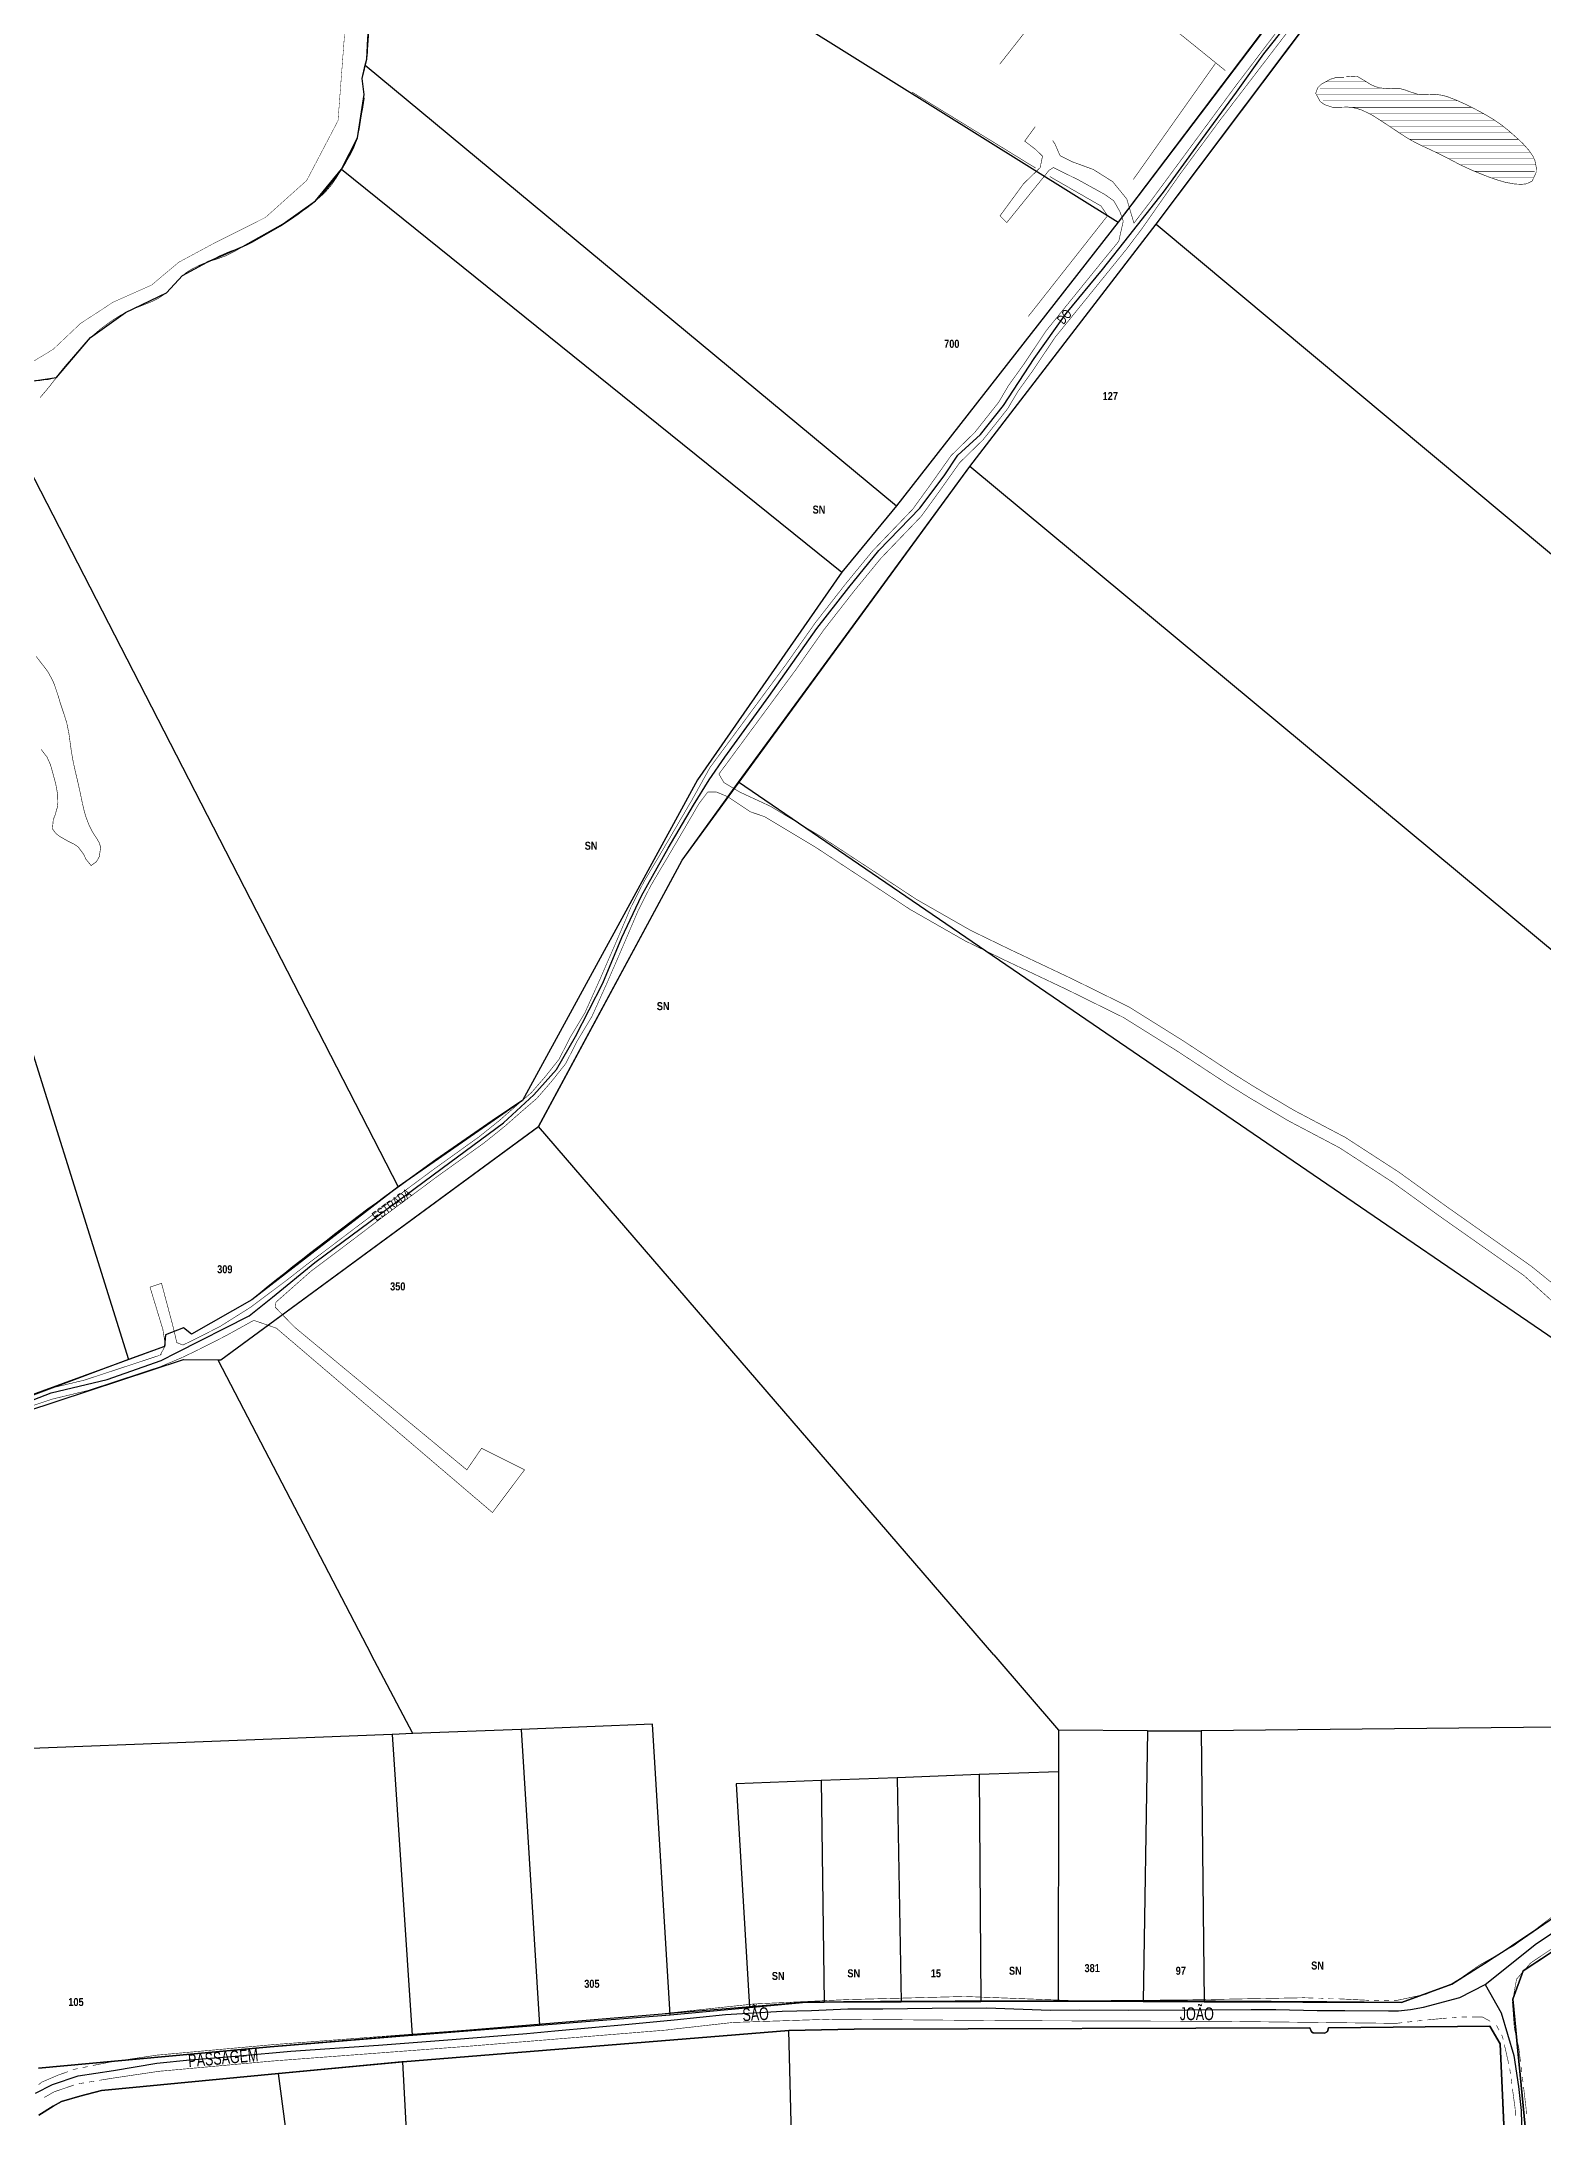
# Model space of a CAD drawing. Extents: x 204834 to 208707, y 4853033 to 4855981.
# Drawn here: x 207156 to 207626, y 4854727 to 4855375 of the extents above; entities that cross this region are included whole.
import ezdxf
from ezdxf.enums import TextEntityAlignment as Align

# ---------------------------------------------------------------- set-up
doc = ezdxf.new("R2010")
doc.units = 0
doc.header["$LTSCALE"] = 1.5
doc.header["$MEASUREMENT"] = 0
doc.linetypes.add('PHANTOMX2', pattern=[5, 2.5, -0.5, 0.5, -0.5, 0.5, -0.5])
doc.linetypes.add('TRACO_15', pattern=[3, 2, -1])
for name, color, linetype in [('CD-MALHA-LOTES', 40, 'CONTINUOUS'), ('HD-CURSO-PERENE', 170, 'CONTINUOUS'), ('HD-HACH-HIDROG', 160, 'CONTINUOUS'), ('HD-LAGOS-PERENE', 170, 'CONTINUOUS'), ('HD-VALAS-DRENOS', 170, 'CONTINUOUS'), ('LM-LIM-SETOR-FISCAL', 7, 'CONTINUOUS'), ('RU-QUADRAS', 6, 'CONTINUOUS'), ('SV-EIXO-ROD-ESTR', 7, 'CONTINUOUS'), ('SV-EIXO-RUA-N-PAV', 6, 'CONTINUOUS'), ('SV-EST-M-N-PAV', 1, 'PHANTOMX2'), ('SV-RUA-NAO-PAV-S-GUIA-C-GUIA', 7, 'PHANTOMX2'), ('SV-RUA-PAVIM-S-GUIA-C-GUIA', 7, 'CONTINUOUS'), ('SV-TXT-EST-M-N-PAV', 7, 'CONTINUOUS'), ('SV-TXT-RUA-N-PAV-S-GUIA-C-GUIA', 7, 'CONTINUOUS'), ('Th_NmrPort', 7, 'CONTINUOUS')]:
    doc.layers.add(name, color=color, linetype=linetype)
doc.styles.add('ARIAL', font='ARIAL.TTF')
doc.styles.get("Standard").update_dxf_attribs({"font": 'swisscbo.ttf'})
doc.linetypes.add('Limite', pattern='A,20,-3,[130,ltypeshp.shx,S=6.35,R=0,X=0,Y=0],-3,20', length=46)

# ---------------------------------------------------------------- blocks, each defined once
blk = doc.blocks.new('*X17')
at = {"layer": 'HD-HACH-HIDROG', "const_width": 0.13}
for points in [[(207555.772183, 4855360.71978), (207575.490642, 4855360.719977)], [(207557.495029, 4855362.71983), (207570.185596, 4855362.719957)], [(207554.754807, 4855358.719736), (207586.626779, 4855358.720055)], [(207556.628695, 4855356.719722), (207598.797377, 4855356.720144)], [(207564.646674, 4855354.719769), (207603.116924, 4855354.720154)], [(207586.966854, 4855358.720059), (207592.158833, 4855358.72011)], [(207571.054525, 4855352.7198), (207606.894393, 4855352.720159)], [(207574.4451, 4855350.719801), (207610.152426, 4855350.720158)], [(207577.566091, 4855348.7198), (207613.066908, 4855348.720155)], [(207580.637407, 4855346.719797), (207615.455223, 4855346.720145)], [(207583.779956, 4855344.719796), (207617.646518, 4855344.720134)], [(207587.675569, 4855342.719802), (207619.621202, 4855342.720121)], [(207591.800874, 4855340.71981), (207621.37775, 4855340.720106)], [(207595.862612, 4855338.719817), (207622.297763, 4855338.720082)], [(207599.725076, 4855336.719823), (207623.217775, 4855336.720058)], [(207604.181185, 4855334.719835), (207622.828287, 4855334.720021)], [(207609.275373, 4855332.719853), (207622.318591, 4855332.719983)]]:
    blk.add_lwpolyline(points, dxfattribs=at)

msp = doc.modelspace()

# ---------------------------------------------------------------- linework, layer by layer
at = {"layer": 'CD-MALHA-LOTES', "linetype": 'Continuous'}
for p, q in [((207504.54, 4855318.18), (207769.43, 4855670.75)), ((207601.45, 4855462.68), (207492.61, 4855318.8)), ((207288.1, 4855446.59), (207492.61, 4855318.8)), ((207257.2, 4855367.91), (207423.34, 4855230.19)), ((207249.87, 4855335.43), (207406.2, 4855209.51)), ((207492.61, 4855318.8), (207423.34, 4855230.19)), ((207446.27, 4855242.52), (207504.54, 4855318.18)), ((207504.54, 4855318.18), (207847.9, 4855031.54)), ((207138.41, 4855268.5), (207267.59, 4855017.35)), ((207373.95, 4855143.87), (207446.27, 4855242.52)), ((207814.57, 4854936.47), (207446.27, 4855242.52)), ((207099.32, 4855231.17), (207183.27, 4854963.43)), ((207423.34, 4855230.19), (207406.2, 4855209.51)), ((207406.2, 4855209.51), (207361.13, 4855144.55)), ((207361.13, 4855144.55), (207306.47, 4855044.4)), ((207356.33, 4855119.49), (207373.95, 4855143.87)), ((207783.03, 4854864.42), (207373.95, 4855143.87)), ((207311.38, 4855036.22), (207356.33, 4855119.49)), ((207306.47, 4855044.4), (207267.59, 4855017.35)), ((207212.14, 4854963.35), (207311.38, 4855036.22)), ((207453.76, 4854871.15), (207311.38, 4855036.22)), ((207267.59, 4855017.35), (207221.82, 4854982.11)), ((207221.82, 4854982.11), (207202.9, 4854971.34)), ((207194.78, 4854971.12), (207194.49, 4854967.46)), ((207200.49, 4854973.29), (207194.78, 4854971.12)), ((207202.9, 4854971.34), (207200.49, 4854973.29)), ((207194.49, 4854967.46), (207183.27, 4854963.43)), ((207183.27, 4854963.43), (207131.15, 4854944.01)), ((207151.13, 4854947.17), (207200.46, 4854963.47)), ((207200.46, 4854963.47), (207211.13, 4854963.34)), ((207211.13, 4854963.34), (207212.14, 4854963.35)), ((207211.13, 4854963.34), (207259.14, 4854871.21)), ((207272.17, 4854846.51), (207259.14, 4854871.21)), ((207453.76, 4854871.15), (207474.01, 4854847.56)), ((207306.05, 4854847.83), (207272.17, 4854846.51)), ((207347.05, 4854849.43), (207306.05, 4854847.83)), ((207306.05, 4854847.83), (207311.72, 4854755.44)), ((207352.57, 4854758.68), (207347.05, 4854849.43)), ((207678.71, 4854849.13), (207518.57, 4854847.34)), ((207265.69, 4854846.26), (207147.52, 4854841.7)), ((207272.17, 4854846.51), (207265.69, 4854846.26)), ((207265.69, 4854846.26), (207271.93, 4854752.28)), ((207474.01, 4854847.56), (207473.98, 4854834.63)), ((207501.8, 4854847.42), (207474.01, 4854847.56)), ((207501.8, 4854847.42), (207500.47, 4854762.84)), ((207501.8, 4854847.42), (207518.57, 4854847.34)), ((207518.57, 4854847.34), (207519.57, 4854762.75)), ((207399.79, 4854831.84), (207373.23, 4854830.84)), ((207373.23, 4854830.84), (207377.35, 4854760.96)), ((207423.55, 4854832.73), (207399.79, 4854831.84)), ((207399.79, 4854831.84), (207400.69, 4854762.62)), ((207449.18, 4854833.7), (207423.55, 4854832.73)), ((207423.55, 4854832.73), (207424.81, 4854762.73)), ((207473.98, 4854834.63), (207449.18, 4854833.7)), ((207449.18, 4854833.7), (207449.74, 4854762.84)), ((207473.98, 4854834.63), (207473.83, 4854762.96)), ((207617.33, 4854781.23), (207639.06, 4854796.19)), ((207645.46, 4854789.64), (207619.2, 4854772.4)), ((207596.98, 4854768.2), (207617.33, 4854781.23)), ((207619.2, 4854772.4), (207615.97, 4854763.51)), ((207581.18, 4854762.47), (207596.98, 4854768.2)), ((207615.97, 4854763.51), (207620.18, 4854720.57)), ((207311.72, 4854755.44), (207352.57, 4854758.68)), ((207352.57, 4854758.68), (207377.35, 4854760.96)), ((207377.35, 4854760.96), (207395.12, 4854762.59)), ((207395.12, 4854762.59), (207400.69, 4854762.62)), ((207400.69, 4854762.62), (207424.81, 4854762.73)), ((207424.81, 4854762.73), (207449.74, 4854762.84)), ((207449.74, 4854762.84), (207473.83, 4854762.96)), ((207473.83, 4854762.96), (207474.19, 4854762.96)), ((207474.19, 4854762.96), (207500.47, 4854762.84)), ((207500.47, 4854762.84), (207519.57, 4854762.75)), ((207519.57, 4854762.75), (207581.18, 4854762.47)), ((207227.52, 4854748.68), (207271.93, 4854752.28)), ((207389.65, 4854753.79), (207269.02, 4854743.98)), ((207271.93, 4854752.28), (207272.12, 4854752.29)), ((207272.12, 4854752.29), (207311.72, 4854755.44)), ((207410.1, 4854754.16), (207389.65, 4854753.79)), ((207391.08, 4854700.08), (207389.65, 4854753.79)), ((207552.54, 4854754.57), (207410.1, 4854754.16)), ((207553.05, 4854753.37), (207552.54, 4854754.57)), ((207553.64, 4854753), (207553.05, 4854753.37)), ((207557.14, 4854752.96), (207553.64, 4854753)), ((207557.71, 4854753.17), (207557.14, 4854752.96)), ((207558.09, 4854753.42), (207557.71, 4854753.17)), ((207558.39, 4854754.56), (207558.09, 4854753.42)), ((207608.86, 4854755.11), (207558.39, 4854754.56)), ((207612.07, 4854749.54), (207608.86, 4854755.11)), ((207155.11, 4854741.99), (207227.52, 4854748.68)), ((207619.81, 4854579.28), (207612.07, 4854749.54)), ((207230.15, 4854740.29), (207174.79, 4854735.03)), ((207268.71, 4854743.95), (207230.15, 4854740.29)), ((207251.79, 4854575.92), (207230.15, 4854740.29)), ((207269.02, 4854743.98), (207268.71, 4854743.95)), ((207277.64, 4854577.67), (207269.02, 4854743.98)), ((207162.28, 4854731.54), (207159.66, 4854730.14)), ((207168.06, 4854733.2), (207162.28, 4854731.54)), ((207174.79, 4854735.03), (207168.06, 4854733.2)), ((207159.66, 4854730.14), (207155.2, 4854727.34))]:
    msp.add_line(p, q, dxfattribs=at)
for points in [[(207257.2, 4855367.91), (207257.74, 4855369.8), (207258.06, 4855376.26), (207258.96, 4855387.43), (207261.21, 4855397.64), (207264.85, 4855407.99), (207269.44, 4855418.89), (207274.68, 4855429.09), (207281.86, 4855437.27), (207288.1, 4855446.59)], [(207249.87, 4855335.43), (207254.8, 4855345.16), (207256.95, 4855358.75), (207256.31, 4855363.69), (207257.2, 4855367.91)], [(207138.41, 4855268.5), (207139.72, 4855269.3), (207154.41, 4855269.34), (207160.71, 4855270.29), (207163.54, 4855273.77), (207171.4, 4855282.79), (207182.36, 4855290.64), (207195.14, 4855296.79), (207200.12, 4855302.13), (207207.84, 4855306.33), (207219, 4855311.19), (207231.59, 4855318.3), (207241.69, 4855325.5), (207249.87, 4855335.43)]]:
    msp.add_lwpolyline(points, dxfattribs=at)
at = {"layer": 'HD-CURSO-PERENE', "const_width": 0.18}
for points in [[(207258.06, 4855376.48), (207258.08, 4855374.75), (207258.08, 4855373.25), (207258.01, 4855371.75), (207257.74, 4855369.8), (207257.35, 4855368.33), (207256.91, 4855366.87), (207256.53, 4855365.42), (207256.31, 4855363.69), (207256.67, 4855360.72), (207256.91, 4855359.23), (207256.94, 4855357.27), (207256.48, 4855354.29), (207256.18, 4855352.81), (207255.89, 4855351.1), (207255.67, 4855349.6), (207255.44, 4855348.12), (207254.81, 4855345.21), (207254.33, 4855343.76), (207253.11, 4855341.04), (207252.4, 4855339.71), (207251.64, 4855338.39), (207250.86, 4855337.09), (207250.08, 4855335.79), (207249.1, 4855334.12), (207248.33, 4855332.84), (207246.78, 4855330.54), (207244.81, 4855328.27), (207243.73, 4855327.23), (207242.59, 4855326.23), (207240.49, 4855324.59), (207239.27, 4855323.71), (207236.81, 4855322), (207234.61, 4855320.44), (207233.39, 4855319.57), (207232.17, 4855318.7), (207230.34, 4855317.48), (207229.07, 4855316.68), (207227.79, 4855315.9), (207226.48, 4855315.16), (207224.13, 4855313.9), (207221.47, 4855312.52), (207220.14, 4855311.82), (207217.69, 4855310.45), (207216.39, 4855309.7), (207213.77, 4855308.38), (207210.96, 4855307.35), (207209.53, 4855306.9), (207208.1, 4855306.43), (207206.43, 4855305.8), (207205.06, 4855305.21), (207203.71, 4855304.54), (207202.36, 4855303.78), (207201.11, 4855302.94), (207199.06, 4855301.08), (207198.06, 4855299.95), (207197.08, 4855298.8), (207195.14, 4855296.79), (207192.68, 4855295.1), (207191.33, 4855294.41), (207189.95, 4855293.79), (207187.82, 4855292.94), (207186.42, 4855292.39), (207183.65, 4855291.25), (207181.05, 4855289.93), (207178.5, 4855288.35), (207177.26, 4855287.49), (207175.33, 4855286.08), (207174.14, 4855285.17), (207171.85, 4855283.22), (207170.34, 4855281.73), (207169.32, 4855280.63), (207168.33, 4855279.5), (207167.36, 4855278.35), (207166.29, 4855277.08), (207164.37, 4855274.77), (207162.59, 4855272.61), (207161.64, 4855271.45), (207159.79, 4855269.11), (207158.87, 4855267.92), (207157.6, 4855266.35), (207156.63, 4855265.2), (207155.65, 4855264.06)], [(207154.41, 4855183.12), (207156.22, 4855180.74), (207157.16, 4855179.56), (207158.26, 4855178.01), (207159.66, 4855175.36), (207160.22, 4855173.96), (207161.1, 4855171.32), (207161.96, 4855168.45), (207162.76, 4855166.05), (207163.25, 4855164.63), (207163.95, 4855162.32), (207164.56, 4855159.38), (207164.78, 4855157.89), (207165.13, 4855155.3), (207165.34, 4855153.81), (207165.74, 4855151.36), (207166.34, 4855148.42), (207166.68, 4855146.96), (207167.36, 4855144.07), (207168.02, 4855141.14), (207168.6, 4855138.38), (207168.91, 4855136.91), (207169.25, 4855135.44), (207169.87, 4855133.17), (207170.93, 4855130.38), (207171.6, 4855129.03), (207172.36, 4855127.71), (207173.33, 4855126.26), (207174.09, 4855124.94), (207174.55, 4855123.51), (207174.11, 4855120.57), (207173.23, 4855118.99), (207171.57, 4855117.79), (207169.97, 4855119.73), (207169.19, 4855121.37), (207167.45, 4855123.67), (207166.2, 4855124.5), (207164.17, 4855125.49), (207161.75, 4855126.89), (207160.5, 4855127.86), (207159.46, 4855129.28), (207159.73, 4855132.1), (207160.31, 4855133.63), (207160.99, 4855135.97), (207161.17, 4855137.47), (207161.08, 4855140.12), (207160.54, 4855143.05), (207160.17, 4855144.51), (207159.78, 4855145.97), (207159.25, 4855147.92), (207158.81, 4855149.37), (207157.77, 4855151.71), (207155.93, 4855154.07)]]:
    msp.add_lwpolyline(points, dxfattribs=at)
at = {"layer": 'HD-LAGOS-PERENE', "const_width": 0.18}
msp.add_lwpolyline([(207563.25, 4855363.96), (207560.65, 4855364.01), (207558.98, 4855363.51), (207556.17, 4855361.97), (207555.02, 4855360.84), (207554.39, 4855359.11), (207555.79, 4855356.56), (207557.15, 4855355.57), (207559.65, 4855354.75), (207561.15, 4855354.7), (207564.14, 4855354.83), (207565.68, 4855354.71), (207567.16, 4855354.4), (207568.61, 4855353.94), (207571.18, 4855352.77), (207572.48, 4855352.02), (207575.01, 4855350.4), (207576.5, 4855349.42), (207579, 4855347.78), (207580.88, 4855346.53), (207582.14, 4855345.7), (207584.37, 4855344.35), (207587.04, 4855342.98), (207588.4, 4855342.34), (207590.64, 4855341.3), (207592, 4855340.66), (207594.57, 4855339.39), (207595.9, 4855338.7), (207597.23, 4855338), (207598.56, 4855337.3), (207600.11, 4855336.52), (207602.83, 4855335.26), (207604.2, 4855334.67), (207606.97, 4855333.55), (207608.38, 4855333.01), (207610.76, 4855332.16), (207613.58, 4855331.32), (207616.57, 4855330.77), (207618.73, 4855330.66), (207620.3, 4855330.83), (207622.05, 4855331.68), (207623.3, 4855334.36), (207623.35, 4855335.99), (207622.93, 4855338.06), (207622.31, 4855339.43), (207621.19, 4855341.13), (207619.19, 4855343.37), (207618.11, 4855344.41), (207616.99, 4855345.42), (207615.58, 4855346.67), (207614.44, 4855347.65), (207612.42, 4855349.26), (207609.94, 4855350.95), (207608.66, 4855351.73), (207606.42, 4855353.01), (207605.1, 4855353.72), (207602.43, 4855355.09), (207600.92, 4855355.82), (207598.19, 4855357.04), (207595.61, 4855358.03), (207594.16, 4855358.45), (207591.84, 4855358.8), (207590.33, 4855358.77), (207588.82, 4855358.66), (207586.64, 4855358.71), (207583.78, 4855359.61), (207582.36, 4855360.15), (207580.9, 4855360.53), (207577.92, 4855360.6), (207576.41, 4855360.57), (207574.36, 4855360.82), (207572.91, 4855361.25), (207571.53, 4855361.87), (207569.72, 4855363.04), (207567.21, 4855364.48), (207563.97, 4855364.29)], dxfattribs=at)
at = {"layer": 'HD-VALAS-DRENOS', "const_width": 0.18}
for points in [[(207526.13, 4855366.22), (207489.65, 4855395.69), (207483.08, 4855403.11), (207455.6, 4855368.19)], [(207497.37, 4855332.18), (207523.06, 4855368.48)], [(207428.23, 4855359.47), (207466.88, 4855335.72)], [(207471.29, 4855333.08), (207487.25, 4855323.91), (207489.34, 4855320.88), (207464.56, 4855289.42)]]:
    msp.add_lwpolyline(points, dxfattribs=at)
at = {"layer": 'LM-LIM-SETOR-FISCAL', "linetype": 'Limite', "ltscale": 0.1, "const_width": 0.13, "flags": 128}
msp.add_lwpolyline([(208132.13, 4853213.19), (208114.89, 4853209.76), (208079.6, 4853197.34), (208051.55, 4853180.72), (208025.58, 4853147.48), (208008.96, 4853121.51), (207990.27, 4853095.54), (207977.18, 4853074.27), (207977.18, 4853074.27), (207977.25, 4853074.22), (207977.18, 4853074.27), (207956.1, 4853085.93), (207945.82, 4853090.68), (207936.07, 4853099.64), (207925.79, 4853113.08), (207912.87, 4853122.04), (207901.27, 4853129.42), (207885.99, 4853134.43), (207866.22, 4853130.48), (207857.06, 4853117.3), (207855.74, 4853109.65), (207854.29, 4853104.12), (207849.81, 4853098.58), (207843.48, 4853094.63), (207832.35, 4853091.47), (207826.81, 4853088.04), (207822.46, 4853090.02), (207820.49, 4853094.5), (207817.85, 4853098.72), (207811.26, 4853102.27), (207805.07, 4853103.59), (207799.14, 4853104.38), (207790.7, 4853104.38), (207787.01, 4853100.03), (207786.62, 4853093.31), (207788.2, 4853087.12), (207790.57, 4853079.61), (207790.97, 4853071.24), (207790.84, 4853064.52), (207788.33, 4853057.66), (207782.8, 4853050.28), (207778.71, 4853047.25), (207773.44, 4853045.67), (207762.04, 4853043.3), (207754.13, 4853041.45), (207747.15, 4853035.92), (207736.87, 4853033.41), (207724.88, 4853033.81), (207719.34, 4853036.97), (207718.29, 4853046.46), (207718.15, 4853057.73), (207718.02, 4853064.06), (207716.7, 4853070.78), (207713.41, 4853075.39), (207708.27, 4853076.71), (207703.66, 4853075.26), (207699.7, 4853071.57), (207695.82, 4853066.3), (207691.07, 4853063.26), (207679.08, 4853063.26), (207668.54, 4853066.43), (207663.92, 4853071.17), (207660.23, 4853076.31), (207656.54, 4853081.71), (207653.12, 4853086.99), (207651.8, 4853094.76), (207650.35, 4853101.35), (207645.47, 4853108.07), (207638.75, 4853112.42), (207633.48, 4853114.13), (207625.51, 4853116.05), (207616.55, 4853118.55), (207607.72, 4853121.45), (207599.15, 4853123.03), (207589.26, 4853124.48), (207579.64, 4853122.9), (207567.98, 4853122.5), (207563.63, 4853123.29), (207559.41, 4853125.53), (207549.66, 4853131.07), (207540.31, 4853134.1), (207534.9, 4853135.16), (207526.34, 4853135.42), (207517.37, 4853134.63), (207509.86, 4853132.26), (207501.03, 4853132.12), (207496.16, 4853134.1), (207489.44, 4853138.19), (207485.09, 4853140.95), (207483.24, 4853145.3), (207433.38, 4853135.75), (207434.67, 4853127.72), (207426.82, 4853124.81), (207415.73, 4853122.98), (207396.77, 4853120.95), (207392.49, 4853119.11), (207387.47, 4853118.39), (207381.3, 4853117.24), (207376.56, 4853116.38), (207369.1, 4853115.23), (207357.97, 4853112.75), (207344.5, 4853111.15), (207333.42, 4853111.36), (207328.77, 4853111.37), (207320.7, 4853109.57), (207319.42, 4853105.86), (207317.92, 4853104.36), (207313.42, 4853103), (207306.84, 4853102), (207303.18, 4853099.75), (207300.74, 4853099.94), (207297.24, 4853101.27), (207294.36, 4853102.41), (207290.13, 4853102.41), (207285.91, 4853101.58), (207283.75, 4853100.66), (207281.89, 4853098.7), (207278.14, 4853097.67), (207267.11, 4853095.09), (207250.59, 4853091.4), (207242.24, 4853089.87), (207232.02, 4853089.01), (207225.74, 4853087.76), (207218.42, 4853086.81), (207208.78, 4853084.88), (207201.06, 4853083.36), (207192.55, 4853081.52), (207188.75, 4853080.47), (207183.81, 4853079.34), (207181.54, 4853078.81), (207178.97, 4853078.21), (207175.42, 4853077.24), (207161.51, 4853073.61), (207134.62, 4853067.5), (207121.18, 4853063.43), (207109.77, 4853060.98), (207083.02, 4853055.24), (207071.92, 4853053.66), (207063.04, 4853052.2), (207057.57, 4853051.22), (207048.59, 4853049.32), (207041.5, 4853047.9), (207028.02, 4853045.07), (207018.95, 4853043.22), (207009.04, 4853041.02), (207007.25, 4853052.87), (207006.42, 4853057.28), (207004.98, 4853065.92), (207003.06, 4853076.97), (207001.71, 4853082.51), (207000.15, 4853089.03), (206998.25, 4853095.75), (206995.98, 4853101.99), (206993.74, 4853107.81), (206987.39, 4853105.57), (206977.81, 4853100.47), (206967.6, 4853097.61), (206962.59, 4853093.58), (206958.92, 4853089.46), (206955.6, 4853082.5), (206950.01, 4853078.17), (206943.28, 4853074.5), (206936.66, 4853071.45), (206932.61, 4853069.6), (206929.01, 4853068.36), (206924.61, 4853067.87), (206920.58, 4853068.19), (206915.12, 4853068.72), (206902.95, 4853070.8), (206891.38, 4853067.85), (206880.4, 4853065.73), (206872.64, 4853064.04), (206858.24, 4853060.22), (206847.8, 4853057.54), (206840.17, 4853055.43), (206828.46, 4853052.32), (206822.53, 4853050.63), (206811.52, 4853047.66), (206803.01, 4853045.24), (206783.97, 4853039.27), (206779.35, 4853035.22), (206768.83, 4853039.64), (206726.11, 4853063.48), (206713.2, 4853068.45), (206676.44, 4853090.31), (206672.42, 4853095.9), (206668.43, 4853097.71), (206665.78, 4853098.35), (206614.27, 4853094.76), (206560.2, 4853092.06), (206527.07, 4853088.1), (206526.63, 4853090.28), (206436.89, 4853085.62), (206403.59, 4853083.9), (206378.69, 4853082.54), (206306.59, 4853077.18), (206281.43, 4853073.09), (206250.76, 4853068.13), (206249.32, 4853067.81), (206241.73, 4853106.06), (206174.74, 4853099.25), (206115.25, 4853096.39), (206097.24, 4853093.29), (206088.22, 4853093.5), (206047.56, 4853092.24), (205987.11, 4853086.63), (205973.22, 4853086.23), (205954.27, 4853084.91), (205875.14, 4853081.42), (205864.61, 4853080.53), (205796.33, 4853076.78), (205791.35, 4853076.88), (205760.46, 4853075.4), (205708.12, 4853073.2), (205697.96, 4853072.98), (205694.02, 4853072.84), (205648.48, 4853073.83), (205657.67, 4853139.89), (205663.09, 4853176.52), (205673.5, 4853240.08), (205679.81, 4853273), (205682.39, 4853291.1), (205686.45, 4853319.25), (205690.23, 4853344.16), (205693.06, 4853366.18), (205695.8, 4853385.06), (205698.77, 4853405.47), (205701.84, 4853427.15), (205703.38, 4853440.04), (205705.6, 4853461.25), (205707.13, 4853485.05), (205708.09, 4853504.93), (205707.25, 4853529.87), (205706.63, 4853547.82), (205704.33, 4853573.07), (205701.82, 4853593.22), (205697.65, 4853618.26), (205692.43, 4853645.81), (205685.96, 4853670.23), (205679.7, 4853691.73), (205670, 4853719.35), (205658.78, 4853745.51), (205610.54, 4853829.65), (205562.78, 4853902.04), (205476.94, 4854024.43), (205418.69, 4854109.18), (205356.81, 4854200.14), (205285.27, 4854304.56), (205232.63, 4854379.82), (205148.32, 4854500.33), (205059.6, 4854625.34), (204995.99, 4854716.47), (204934.98, 4854801.22), (204887.55, 4854871.19), (204871.08, 4854893.76), (204835.64, 4854946.28), (204834.25, 4854948.2), (204845.64, 4854959.83), (204876.75, 4854964.71), (204914.35, 4854970.84), (204996.87, 4854983.31), (205090.66, 4854997.71), (205105.98, 4854999.94), (205187.94, 4855012.05), (205245.94, 4855021.11), (205272.68, 4855025.85), (205289.82, 4855028.52), (205353.63, 4855038.1), (205379.87, 4855044.32), (205380.17, 4855053.59), (205399.55, 4855054.95), (205426.54, 4855056.03), (205437.99, 4855056.62), (205499.63, 4855060.67), (205539.31, 4855063.19), (205567.09, 4855064.98), (205582.41, 4855066.09), (205635.91, 4855070), (205692.95, 4855073.42), (205739.37, 4855076.32), (205755.85, 4855076.88), (205779.09, 4855078.91), (205796.39, 4855080.33), (205832.27, 4855082.2), (205855.36, 4855083.58), (205884.96, 4855084.97), (205904.85, 4855085.43), (205945.85, 4855088.06), (205975.45, 4855089.94), (205990.04, 4855090.61), (206010.45, 4855091.62), (206021.42, 4855091.93), (206022.38, 4855094.63), (206023.19, 4855099.07), (206023.73, 4855105.32), (206023.73, 4855114.57), (206023.61, 4855122.77), (206023.73, 4855128.91), (206023.31, 4855148.74), (206059.09, 4855155.08), (206090.43, 4855139.24), (206138.56, 4855111.07), (206178.75, 4855088.19), (206206.79, 4855072.52), (206222.46, 4855062.86), (206230.38, 4855057.64), (206237.19, 4855052.51), (206245.02, 4855046.96), (206277.61, 4855028.92), (206315.11, 4855009.06), (206322.43, 4855004.94), (206334.61, 4854998.15), (206344.05, 4854991.94), (206370.01, 4854978.16), (206377.13, 4854974.52), (206383.62, 4854970.88), (206391.86, 4854965.97), (206400.96, 4854960.99), (206409.67, 4854956.24), (206418.06, 4854951.81), (206428.03, 4854946.58), (206436.74, 4854941.99), (206446.39, 4854936.45), (206454.94, 4854931.86), (206463.33, 4854927.27), (206473.94, 4854921.41), (206483.44, 4854916.66), (206493.49, 4854911.28), (206502.2, 4854906.53), (206509.16, 4854902.73), (206517.55, 4854899.17), (206528.48, 4854896), (206549.69, 4854889.67), (206564.41, 4854883.97), (206567.2, 4854879.08), (206570.83, 4854883.26), (206576.05, 4854891.17), (206582.86, 4854902.57), (206588.24, 4854910.17), (206594.1, 4854919.67), (206601.38, 4854929.09), (206611.99, 4854937.95), (206625.76, 4854949.98), (206640.32, 4854965.18), (206646.34, 4854973.73), (206650.93, 4854980.7), (206656.31, 4854989.4), (206659.8, 4854993.84), (206666.37, 4855000.56), (206674.91, 4855008.32), (206682.51, 4855016.24), (206687.1, 4855021.3), (206689.8, 4855026.21), (206695.97, 4855035.87), (206702.46, 4855046.95), (206709.74, 4855060.01), (206715.44, 4855068.88), (206721.77, 4855075.21), (206727.79, 4855082.65), (206732.22, 4855088.66), (206736.5, 4855097.05), (206739.58, 4855106.79), (206740.85, 4855116.29), (206741.17, 4855125.63), (206741.64, 4855134.02), (206741.17, 4855142.09), (206742.12, 4855150.72), (206742.75, 4855160.06), (206742.43, 4855173.36), (206743.07, 4855183.81), (206745.76, 4855192.36), (206748.45, 4855197.74), (206758.11, 4855205.5), (206768.24, 4855208.82), (206775.2, 4855210.56), (206778.84, 4855212.3), (206783.44, 4855216.26), (206786.6, 4855221.64), (206789.29, 4855225.29), (206792.14, 4855229.4), (206795.63, 4855232.73), (206801.01, 4855234.47), (206808.45, 4855236.21), (206816.52, 4855237.63), (206822.22, 4855240.17), (206827.6, 4855242.54), (206831.4, 4855244.28), (206836.63, 4855244.44), (206839.95, 4855243.97), (206842.19, 4855243.65), (206845.62, 4855240.46), (206849.62, 4855235.99), (206854.58, 4855232.12), (206859.64, 4855229.78), (206864.76, 4855227.39), (206870.2, 4855225.04), (206874.73, 4855222.3), (206878.92, 4855219.29), (206882.98, 4855215.83), (206887.98, 4855212.7), (206893.95, 4855209.85), (206900.29, 4855207.85), (206907.15, 4855206.19), (206913.73, 4855205.04), (206920.81, 4855203.6), (206927.56, 4855201.94), (206933.6, 4855200.48), (206939.89, 4855199.17), (206945.67, 4855197.5), (206951.88, 4855196.77), (206955.65, 4855197.17), (206957.31, 4855197.34), (206961.86, 4855199.66), (206966.53, 4855198.43), (206972.05, 4855197.76), (206977.41, 4855196.39), (206983.23, 4855195.87), (206988.52, 4855195.58), (206994.38, 4855194.99), (206999.44, 4855194.4), (207005.61, 4855193.62), (207012.36, 4855193.6), (207017.57, 4855195.37), (207023.03, 4855199.41), (207027.73, 4855202.05), (207032.27, 4855204.91), (207036.83, 4855207.98), (207041.71, 4855210.66), (207047.65, 4855212.46), (207053.63, 4855214.05), (207060.03, 4855216.42), (207065.62, 4855219.18), (207071.3, 4855222.28), (207076, 4855226.44), (207079.82, 4855231.03), (207081.1, 4855236.76), (207082.6, 4855241.31), (207088.02, 4855243.94), (207090.58, 4855249.59), (207089.81, 4855256.18), (207088.3, 4855261.39), (207091.68, 4855264.78), (207096.44, 4855266.15), (207101.11, 4855269.63), (207105.02, 4855274.18), (207109.74, 4855275.56), (207115.56, 4855275.11), (207120.83, 4855274.22), (207125.84, 4855273.37), (207131.74, 4855271.63), (207137.13, 4855270.1), (207140.28, 4855270.08), (207149.52, 4855272.92), (207159.75, 4855279.15), (207168.21, 4855287.16), (207178.44, 4855293.84), (207190.46, 4855299.18), (207198.91, 4855306.29), (207210.48, 4855312.52), (207226.05, 4855320.31), (207238.96, 4855331.88), (207248.75, 4855350.57), (207250.97, 4855379.94), (207256.76, 4855404.86), (207263.43, 4855423.99), (207271.89, 4855446.69), (207282.57, 4855472.94), (207294.81, 4855494.97), (207326.84, 4855524.34), (207365.56, 4855558.16), (207387.07, 4855586.87), (207407.16, 4855615.16), (207422.96, 4855638.92), (207434.53, 4855666.07), (207438.09, 4855689.65), (207436.31, 4855734.15), (207437.65, 4855776.65), (207435.87, 4855804.68), (207437.2, 4855838.5), (207442.99, 4855862.09), (207450.11, 4855888.79), (207460.34, 4855908.81), (207484.89, 4855935.84), (207514.89, 4855951.47), (207555.87, 4855955.7), (207618.39, 4855944.29), (207657.68, 4855935.84), (207679.23, 4855930.77), (207701.08, 4855927.5), (207727.34, 4855933.29), (207757.59, 4855943.08), (207797.2, 4855948.42), (207840.36, 4855943.52), (207880.86, 4855931.06), (207908.47, 4855922.08), (207928.08, 4855916.75), (207978.98, 4855907.33), (207988.92, 4855905.77), (208022.36, 4855902.14), (208058.85, 4855901.25), (208090, 4855903.03), (208114.96, 4855908.68), (208130.68, 4855913.81), (208161.85, 4855928.41), (208188.89, 4855948.62), (208218.29, 4855981.06), (208246.45, 4855971.34), (208278.32, 4855947.49), (208315.9, 4855902.87), (208367.57, 4855812.45), (208407.49, 4855740.82), (208443.9, 4855682.11), (208501.44, 4855564.09), (208520.23, 4855513.59), (208554.28, 4855420.83), (208582.46, 4855346.85), (208608.3, 4855254.08), (208634.13, 4855164.83), (208662.31, 4855069.71), (208689.32, 4854981.64), (208696.37, 4854928.8), (208702.51, 4854871.1), (208702.64, 4854844.17), (208698.6, 4854815.34), (208685.17, 4854772.09), (208669.12, 4854736.78), (208666.53, 4854731.08), (208618.81, 4854675.16), (208569.26, 4854639.06), (208558.41, 4854631.16), (208530.44, 4854622.7), (208494.29, 4854611.78), (208442.09, 4854593.13), (208386.91, 4854561.82), (208367.53, 4854543.92), (208320.55, 4854507.76), (208301.91, 4854481.66), (208287, 4854448.85), (208272.08, 4854390.69), (208264.63, 4854342.97), (208264.41, 4854341.07), (208259.41, 4854296.74), (208259.41, 4854241.19), (208259.41, 4854191.98), (208256.43, 4854122.63), (208248.97, 4854065.96), (208232.56, 4854015.63), (208216.16, 4853966.42), (208198.26, 4853911.24), (208184.84, 4853872.46), (208177.39, 4853828.47), (208173.66, 4853792.31), (208166.95, 4853749.8), (208162.4, 4853719.3), (208164.42, 4853685.56), (208172.06, 4853630.34), (208197.55, 4853545.38), (208223.89, 4853510.55), (208245.13, 4853460.42), (208259.57, 4853406.68), (208260.42, 4853403.5), (208260.52, 4853398.64), (208261.27, 4853362.72), (208252.77, 4853293.05), (208222.19, 4853252.27), (208166.97, 4853226.79)], close=True, dxfattribs=at)
at = {"layer": 'RU-QUADRAS', "linetype": 'Continuous'}
for points in [[(207765.11, 4855677.7), (207492.61, 4855318.8), (207423.34, 4855230.19), (207406.2, 4855209.51), (207361.13, 4855144.55), (207306.47, 4855044.4, 0.024091), (207221.82, 4854982.11), (207202.9, 4854971.34), (207200.49, 4854973.29), (207194.78, 4854971.12), (207194.49, 4854967.46), (207131.04, 4854944.42), (207136.87, 4854891.21), (207140.83, 4854831.25), (207143.91, 4854740.16), (207141.68, 4854708.51), (207143.77, 4854593.33, -0.006933), (206599.9, 4854581.83)], [(207139.72, 4855269.3, 0.073604), (207160.71, 4855270.29), (207171.4, 4855282.79), (207182.36, 4855290.64), (207195.14, 4855296.79), (207200.12, 4855302.13, -0.043798), (207219, 4855311.19, 0.052662), (207241.69, 4855325.5, 0.11049), (207254.8, 4855345.16), (207256.95, 4855358.75), (207256.31, 4855363.69), (207257.74, 4855369.8), (207258.96, 4855387.43, -0.076448)], [(207620.18, 4854720.57), (207615.97, 4854763.51), (207619.2, 4854772.4), (207645.46, 4854789.64), (207756.5, 4854802.36), (207781.51, 4854802.58, 0.00459), (207851.62, 4855028.92), (207847.9, 4855031.54), (207837.88, 4855011.8), (207814.57, 4854936.47), (207790.47, 4854871.13), (207789.05, 4854867.39), (207783.34, 4854865.56), (207781.71, 4854859.6), (207784.42, 4854854.55), (207770.16, 4854818.02), (207757.06, 4854806.75), (207681.1, 4854797.9), (207639.06, 4854796.19, -0.016706), (207596.98, 4854768.2), (207581.18, 4854762.47, 0.004633), (207395.12, 4854762.59), (207227.52, 4854748.68), (207155.11, 4854741.99)]]:
    msp.add_lwpolyline(points, format="xyb", dxfattribs=at)
for points in [[(207151.13, 4854947.17), (207200.46, 4854963.47), (207212.14, 4854963.35), (207311.55, 4855036.35), (207356.33, 4855119.49), (207446.27, 4855242.52), (207504.55, 4855318.2), (207769.43, 4855670.75)], [(207155.2, 4854727.34), (207159.66, 4854730.14), (207162.28, 4854731.54), (207168.06, 4854733.2), (207174.79, 4854735.03), (207230.15, 4854740.29), (207269.02, 4854743.98), (207389.65, 4854753.79), (207410.1, 4854754.16), (207552.54, 4854754.57), (207553.05, 4854753.37), (207553.64, 4854753), (207557.14, 4854752.96), (207558.09, 4854753.42), (207558.39, 4854754.56), (207608.86, 4854755.11), (207612.07, 4854749.54), (207619.81, 4854579.28)]]:
    msp.add_lwpolyline(points, dxfattribs=at)
at = {"layer": 'SV-EIXO-ROD-ESTR'}
msp.add_lwpolyline([(207147.78, 4854948.61), (207159.08, 4854953.03), (207176.53, 4854957.21), (207193.48, 4854963.11), (207198.4, 4854965.57), (207221, 4854977.11), (207228.25, 4854982.89), (207241.52, 4854993.7), (207281.33, 4855023.19), (207300.49, 4855037.44), (207309.95, 4855046.16), (207317.08, 4855054.02), (207322.97, 4855064.34), (207331.57, 4855081.05), (207337.47, 4855095.3), (207343.61, 4855108.33), (207351.97, 4855123.19), (207359.83, 4855136.71), (207364.75, 4855144.57), (207369.66, 4855151.69), (207383.42, 4855170.61), (207398.41, 4855191.87), (207408.48, 4855204.64), (207417.82, 4855216.19), (207430.6, 4855229.46), (207438.21, 4855239.54), (207442.51, 4855246.05), (207449.64, 4855252.44), (207456.76, 4855261.53), (207466.35, 4855276.27), (207476.42, 4855290.28), (207487.72, 4855304.04), (207495.96, 4855314.48), (207506.77, 4855328.24), (207517.82, 4855343.47), (207529.62, 4855359.44), (207538.22, 4855371.48), (207552.96, 4855390.04)], dxfattribs=at)
at = {"layer": 'SV-EIXO-RUA-N-PAV'}
for points in [[(207154.17, 4854734.17), (207159.48, 4854736.92), (207167.54, 4854739.58), (207178.58, 4854741.28), (207192.06, 4854743.5), (207202.46, 4854744.57), (207217.8, 4854745.84), (207234.03, 4854747.33), (207261.36, 4854749.13), (207284.39, 4854750.93), (207307.8, 4854752.84), (207316.55, 4854753.64), (207339.66, 4854755.71), (207353.83, 4854757.04), (207369.88, 4854758.73), (207387.63, 4854759.82), (207396.81, 4854760.03), (207408.09, 4854760.51), (207419.07, 4854760.57), (207434.49, 4854760.72), (207451.6, 4854760.78), (207471.42, 4854760.14), (207480.66, 4854760.19), (207495.81, 4854760.14), (207514.25, 4854760.25), (207534.23, 4854760.35), (207541.92, 4854760.3), (207554.84, 4854760.03), (207563.54, 4854760.03), (207577.16, 4854759.88), (207580.29, 4854759.88), (207584, 4854760.3), (207588.14, 4854760.99), (207599.47, 4854764.09), (207607.32, 4854768.13), (207614.54, 4854773.86), (207623.03, 4854780.65), (207635.98, 4854789.35)], [(207607.32, 4854768.13), (207612.42, 4854759.28), (207616.33, 4854745.93), (207617.81, 4854736.22), (207618.62, 4854728.73), (207618.89, 4854716.46)]]:
    msp.add_lwpolyline(points, dxfattribs=at)
at = {"layer": 'SV-EST-M-N-PAV', "linetype": 'PHANTOMX2', "const_width": 0.18}
for points in [[(207595.43, 4855444.58), (207583.85, 4855428.53), (207561.29, 4855399.27), (207546.06, 4855378.9), (207524.35, 4855350.55), (207512.14, 4855334.08), (207500.07, 4855316.8), (207495.2, 4855310.36), (207472.89, 4855282.82), (207465.88, 4855272.34), (207461.31, 4855265.98), (207458.12, 4855260.59), (207455.1, 4855256.77), (207450.41, 4855250.86), (207443.06, 4855243.66), (207436.89, 4855234.95), (207431.09, 4855226.94), (207418.42, 4855213.76), (207410.04, 4855203.53), (207400.65, 4855191.48), (207391.61, 4855178.63), (207367.84, 4855146.4)], [(207592.09, 4855444.54), (207578.24, 4855425.8), (207529.25, 4855361.25), (207502.51, 4855325), (207497.57, 4855318.53)], [(207494.23, 4855319.16), (207492.81, 4855312.84), (207488.72, 4855307.88), (207470.1, 4855284.88), (207463.04, 4855274.31), (207458.41, 4855267.87), (207455.26, 4855262.55), (207452.39, 4855258.92), (207447.84, 4855253.18), (207440.42, 4855245.91), (207434.08, 4855236.97), (207428.43, 4855229.17), (207415.83, 4855216.05), (207407.34, 4855205.69), (207397.87, 4855193.54), (207388.81, 4855180.65), (207365.05, 4855148.45), (207359.47, 4855138.41), (207350.65, 4855123.32), (207344.41, 4855112.8), (207340.28, 4855104.67), (207336.05, 4855094.71), (207330.71, 4855082.42), (207325.87, 4855071.64), (207321.43, 4855064.3), (207317.83, 4855057.23), (207313.5, 4855051.78), (207309.19, 4855046.81), (207304.15, 4855042.46), (207299.27, 4855038.18), (207292.87, 4855033.05), (207278.46, 4855022.72), (207262.57, 4855010.92), (207247.74, 4854999.69), (207239, 4854993.12), (207232.59, 4854988.12), (207221.45, 4854979.78), (207211.85, 4854973.74), (207203.63, 4854969.57), (207200.24, 4854967.94)], [(207364.34, 4855140.78), (207361.62, 4855137.17), (207352.78, 4855122.07), (207346.58, 4855111.61), (207342.52, 4855103.62), (207338.32, 4855093.73), (207332.98, 4855081.42), (207328.06, 4855070.49), (207323.59, 4855063.1), (207319.92, 4855055.88), (207315.4, 4855050.2), (207310.93, 4855045.06), (207305.77, 4855040.6), (207300.86, 4855036.29), (207294.37, 4855031.08), (207279.92, 4855020.73), (207264.06, 4855008.95), (207249.23, 4854997.72), (207240.38, 4854991.09), (207229.34, 4854981.35), (207229.16, 4854979.73)], [(207196.15, 4854962.42), (207200.07, 4854964.08), (207205.14, 4854966.51), (207213.54, 4854970.77), (207222.41, 4854975.67)], [(207148.34, 4854950.32), (207151.61, 4854952.05), (207158.57, 4854954.37), (207169.51, 4854957), (207185.71, 4854962.34), (207193.33, 4854964.85), (207193.19, 4854964.84)], [(207142.01, 4854871.15), (207141.98, 4854872.07), (207142.04, 4854886.34), (207141.45, 4854897.47), (207140.49, 4854912.73), (207140.4, 4854926.85), (207141.98, 4854935.99), (207143.62, 4854941.63), (207145.72, 4854944.11), (207149.45, 4854947.04), (207152.96, 4854948.9), (207159.52, 4854951.08), (207170.45, 4854953.71), (207193.4, 4854961.26), (207196.15, 4854962.42)]]:
    msp.add_lwpolyline(points, dxfattribs=at)
at = {"layer": 'SV-RUA-NAO-PAV-S-GUIA-C-GUIA', "linetype": 'PHANTOMX2', "const_width": 0.18}
for points in [[(207457.82, 4855318.72), (207455.71, 4855320.83), (207463.09, 4855330.88), (207468.25, 4855335.89), (207468.99, 4855339.47), (207466.77, 4855341.62), (207463.41, 4855344.16), (207466.72, 4855348.69)], [(207497.57, 4855318.53), (207495.33, 4855326.09), (207490.92, 4855331.5), (207484.84, 4855335.32), (207478.2, 4855337.74), (207474.49, 4855339.6), (207472.88, 4855343.26), (207472.16, 4855344.35)], [(207457.82, 4855318.72), (207471.05, 4855335.06), (207472.4, 4855335.91), (207480.38, 4855331.96), (207488.31, 4855327.58), (207491.23, 4855325.55), (207493.16, 4855322.19), (207494.23, 4855319.16)], [(207367.84, 4855146.4), (207369.35, 4855143.75), (207374.49, 4855140.68), (207383.84, 4855136.35), (207400.05, 4855126.63), (207416.43, 4855115.88), (207429.46, 4855107.28), (207446.52, 4855097.53), (207458.79, 4855091.57), (207478, 4855082.49), (207496.01, 4855073.61), (207512.99, 4855063), (207528.54, 4855052.81), (207535.7, 4855048.33), (207547.84, 4855041.17), (207563.68, 4855032.82), (207580.41, 4855021.97), (207595.24, 4855011.27), (207621.78, 4854992.59), (207639.05, 4854978.6)], [(207364.34, 4855140.78), (207366.99, 4855140.8), (207370.59, 4855139.29), (207377.64, 4855134.59), (207382.1, 4855133.07), (207398.08, 4855123.48), (207414.39, 4855112.77), (207427.52, 4855104.12), (207444.79, 4855094.25), (207457.19, 4855088.22), (207476.39, 4855079.14), (207494.2, 4855070.36), (207510.99, 4855059.88), (207526.54, 4855049.68), (207533.77, 4855045.16), (207546.03, 4855037.93), (207561.8, 4855029.62), (207578.31, 4855018.91), (207593.08, 4855008.25), (207619.55, 4854989.62), (207635.65, 4854975.03)], [(207200.24, 4854967.94), (207198.35, 4854968.72), (207197.17, 4854973.73), (207193.57, 4854987.25), (207189.97, 4854986.05)], [(207189.97, 4854986.05), (207193.99, 4854972.84), (207194.77, 4854967.83), (207193.19, 4854964.84)]]:
    msp.add_lwpolyline(points, dxfattribs=at)
at = {"layer": 'SV-RUA-NAO-PAV-S-GUIA-C-GUIA', "const_width": 0.18}
for points in [[(207768.81, 4854803.78), (207677.18, 4854793.4), (207663.19, 4854792.51), (207652.81, 4854791.05), (207647.47, 4854790), (207641.54, 4854788.2), (207621.56, 4854774.83), (207617.18, 4854769.78), (207615.88, 4854762.53), (207616.49, 4854754.44), (207617.87, 4854748.45), (207618.43, 4854743.89)], [(207628.54, 4854789.46), (207616.5, 4854780.35), (207605.62, 4854774.21), (207597.62, 4854768.66), (207588.9, 4854765.1), (207579.89, 4854763.18), (207578.92, 4854763.18)], [(207553.66, 4854763.9), (207550.7, 4854763.98), (207512.95, 4854763.29), (207479.08, 4854763.06), (207444.65, 4854764.38), (207408.1, 4854763.41), (207378.71, 4854762.04), (207350.23, 4854758.99), (207288.51, 4854753.85), (207228.07, 4854749.3), (207192.15, 4854746.05), (207177.08, 4854743.81), (207172.08, 4854742.8)], [(207556.8, 4854763.82), (207555.23, 4854763.86)], [(207559.94, 4854763.73), (207558.37, 4854763.77)], [(207571.07, 4854763.2), (207570.48, 4854763.2), (207561.5, 4854763.65)], [(207174.11, 4854738.17), (207177.87, 4854738.79), (207192.76, 4854741), (207228.49, 4854744.23), (207288.91, 4854748.78), (207351.81, 4854753.92), (207351.96, 4854753.99), (207372.18, 4854756.26), (207402.52, 4854757.28), (207459.98, 4854756.81), (207525.08, 4854756.61), (207579.58, 4854755.98), (207581.42, 4854756.19)], [(207574.21, 4854763.19), (207572.64, 4854763.2)], [(207577.35, 4854763.19), (207575.78, 4854763.19)], [(207589.27, 4854757.05), (207589.52, 4854757.08), (207595.45, 4854757.63)], [(207597.02, 4854757.78), (207598.59, 4854757.93)], [(207600, 4854757.98), (207601.73, 4854757.97)], [(207603.3, 4854757.96), (207606.58, 4854757.94), (207608.96, 4854756.62)], [(207582.99, 4854756.37), (207584.56, 4854756.55)], [(207586.13, 4854756.73), (207587.7, 4854756.89)], [(207610.91, 4854755.33), (207611.71, 4854753.86)], [(207612.51, 4854752.39), (207612.78, 4854751.9), (207613.01, 4854750.88)], [(207613.36, 4854749.35), (207614.73, 4854743.33)], [(207164.34, 4854740.89), (207161.46, 4854739.89), (207156.15, 4854737.61), (207155.11, 4854736.82)], [(207167.35, 4854741.84), (207166.66, 4854741.7), (207165.83, 4854741.41)], [(207170.5, 4854742.48), (207168.93, 4854742.16)], [(207170.91, 4854737.64), (207172.51, 4854737.9)], [(207615.06, 4854741.79), (207615.27, 4854740.23)], [(207615.48, 4854738.68), (207615.69, 4854737.12)], [(207618.62, 4854742.33), (207618.77, 4854741.07), (207618.81, 4854740.77)], [(207618.99, 4854739.21), (207619.18, 4854737.65)], [(207156.88, 4854732.8), (207160.01, 4854734.59), (207166.18, 4854736.7)], [(207167.72, 4854737.11), (207169.32, 4854737.38)], [(207615.9, 4854735.56), (207616.75, 4854729.22), (207616.84, 4854727.1)], [(207619.37, 4854736.09), (207620.17, 4854729.37), (207620.25, 4854727.61)]]:
    msp.add_lwpolyline(points, dxfattribs=at)
at = {"layer": 'SV-RUA-PAVIM-S-GUIA-C-GUIA', "linetype": 'TRACO_15', "const_width": 0.18}
for points in [[(207235.14, 4854973.56), (207232.05, 4854976.74), (207229.16, 4854979.73), (207229.34, 4854981.35)], [(207222.41, 4854975.67), (207229.48, 4854973.22)], [(207229.48, 4854973.22), (207297.02, 4854915.61), (207307.07, 4854928.96)], [(207235.14, 4854973.56), (207289.01, 4854928.94), (207293.64, 4854935.7), (207307.07, 4854928.96)]]:
    msp.add_lwpolyline(points, dxfattribs=at)

# ---------------------------------------------------------------- block references
at = {"layer": 'HD-LAGOS-PERENE'}
msp.add_blockref('*X17', (0, 0), dxfattribs=at)

# ---------------------------------------------------------------- texts
at = {"layer": 'SV-TXT-EST-M-N-PAV', "style": 'ARIAL', "width": 0.7}
for s, rotation, p in [('DO', 50, (207475.55, 4855286.68)), ('ESTRADA', 36, (207260.79, 4855006.49))]:
    msp.add_text(s, height=3, rotation=rotation, dxfattribs=at).set_placement(p)
at = {"layer": 'SV-TXT-RUA-N-PAV-S-GUIA-C-GUIA', "style": 'ARIAL', "width": 0.7}
for s, rotation, p in [('SÃO', 3, (207375.27, 4854756.65)), ('PASSAGEM', 5, (207202.09, 4854742.27))]:
    msp.add_text(s, height=4, rotation=rotation, dxfattribs=at).set_placement(p)
msp.add_text('JOÃO', height=4, dxfattribs=at).set_placement((207511.91, 4854756.98))
at = {"layer": 'Th_NmrPort', "color": 1}
for s, p in [('700', (207438.23, 4855280.83)), ('127', (207487.79, 4855264.5)), ('SN', (207397.11, 4855229.02)), ('SN', (207325.87, 4855123.98)), ('SN', (207348.4, 4855073.86)), ('309', (207210.97, 4854991.63)), ('350', (207265.04, 4854986.28)), ('SN', (207384.37, 4854770.79)), ('SN', (207407.99, 4854771.61)), ('15', (207434.06, 4854771.61)), ('SN', (207458.5, 4854772.42)), ('381', (207482.12, 4854773.24)), ('97', (207510.63, 4854772.42)), ('SN', (207552.99, 4854774.05)), ('105', (207164.44, 4854762.65)), ('305', (207325.72, 4854768.35))]:
    msp.add_text(s, height=2.5, dxfattribs=at).set_placement(p, align=Align.MIDDLE_LEFT)

doc.saveas('drawing.dxf')
